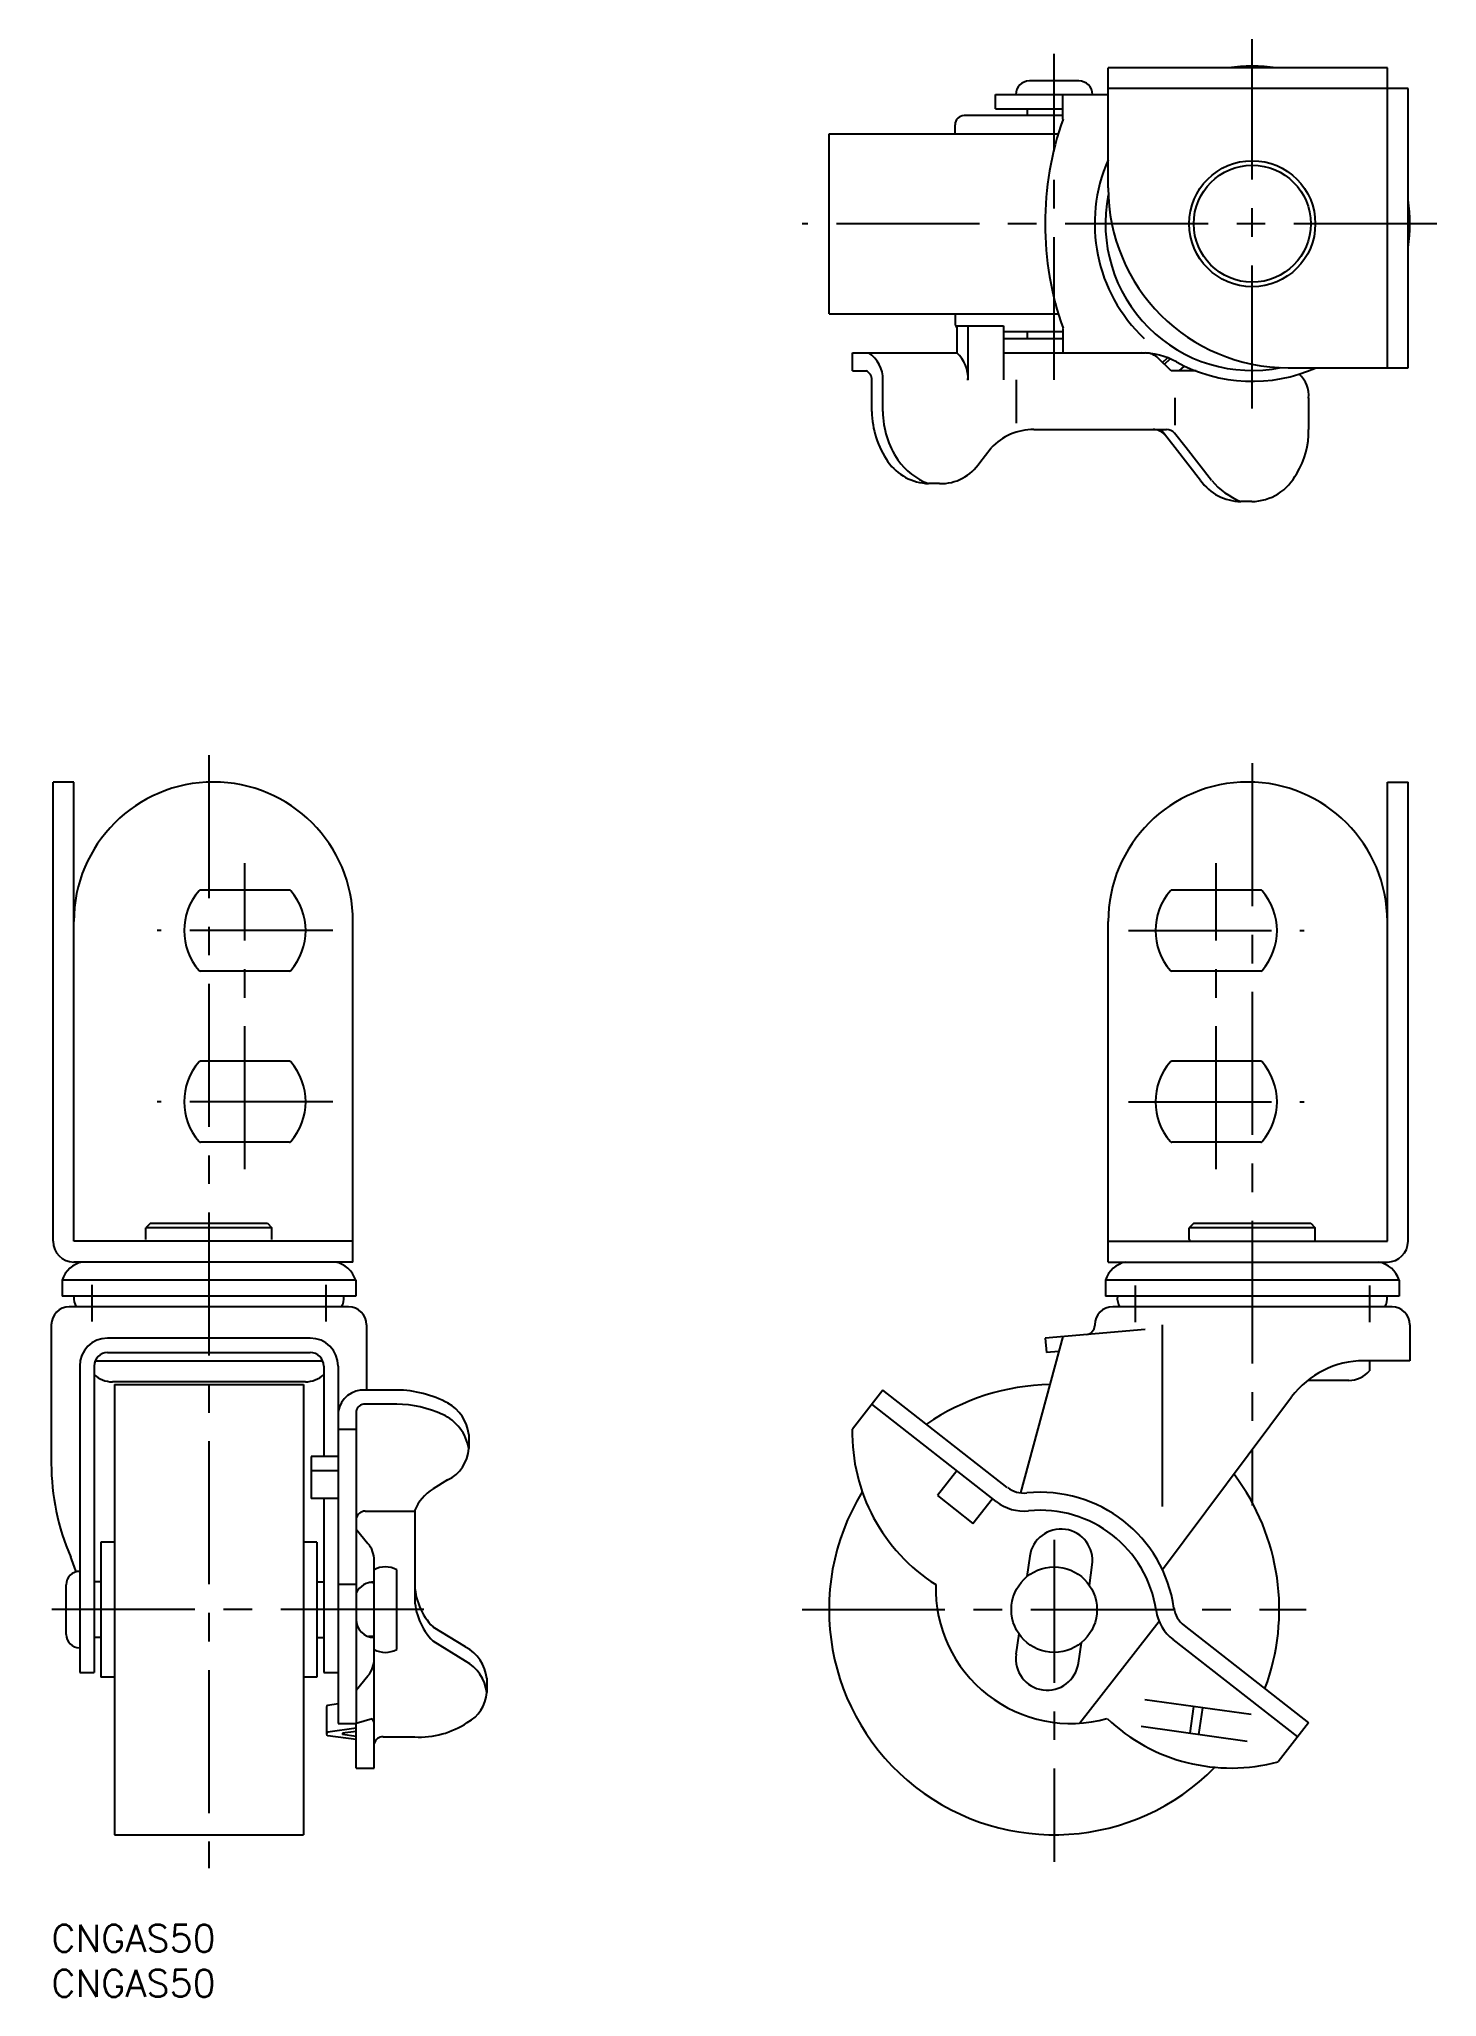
# Model space of a CAD drawing. Extents: x -1 to 154, y -8 to 209.
import ezdxf

# ---------------------------------------------------------------- set-up
doc = ezdxf.new("R2010")
doc.units = 0
doc.header["$LTSCALE"] = 0.5
doc.linetypes.add('CENTER', pattern=[50.8, 31.75, -6.35, 6.35, -6.35])
for name, color, linetype in [('MSM_CENTER', 1, 'CENTER'), ('MSM_CONTINUOUS', 7, 'CONTINUOUS'), ('MSM_PART_NUMBER', 7, 'CONTINUOUS')]:
    doc.layers.add(name, color=color, linetype=linetype)
doc.styles.get("Standard").update_dxf_attribs({"font": 'txt.shx', "height": 3, "bigfont": 'bigfont.shx'})

# ---------------------------------------------------------------- blocks, each defined once
blk = doc.blocks.new('*U3')
at = {"layer": 'MSM_PART_NUMBER'}
blk.add_text('CNGAS50', height=3, dxfattribs=at).set_placement((0, -3))
blk = doc.blocks.new('*U4')
at = {"layer": 'MSM_PART_NUMBER'}
blk.add_text('CNGAS50', height=3, dxfattribs=at).set_placement((0, -8))

msp = doc.modelspace()

# ---------------------------------------------------------------- linework, layer by layer
at = {"layer": 'MSM_CENTER'}
for p, q in [((133.36, 168.4), (133.36, 209.4)), ((111.36, 171.55), (111.36, 207.75)), ((153.86, 188.9), (83.36, 188.9)), ((17.5, 129.89), (17.5, 6.3)), ((133.36, 128.99), (133.36, 46.55)), ((21.5, 83.9), (21.5, 117.9)), ((129.36, 83.9), (129.36, 117.9)), ((31.25, 110.4), (11.75, 110.4)), ((119.61, 110.4), (139.11, 110.4)), ((31.25, 91.4), (11.75, 91.4)), ((119.61, 91.4), (139.11, 91.4)), ((4.5, 71.05), (4.5, 66.98)), ((30.5, 71.05), (30.5, 66.98)), ((120.36, 71), (120.36, 66.93)), ((146.36, 71), (146.36, 66.93)), ((111.36, 42.75), (111.36, 7)), ((41.35, 35), (-1.35, 35)), ((83.36, 35), (139.36, 35))]:
    msp.add_line(p, q, dxfattribs=at)
at = {"layer": 'MSM_CONTINUOUS'}
for p, q in [((114.11, 204.75), (108.61, 204.75)), ((148.36, 206.2), (117.36, 206.2)), ((117.36, 192.9), (117.36, 206.2)), ((148.36, 172.9), (148.36, 206.2)), ((104.86, 203.25), (117.36, 203.25)), ((104.86, 201.65), (104.86, 203.25)), ((112.34, 200.51), (112.34, 203.25)), ((150.66, 203.9), (117.36, 203.9)), ((150.66, 172.9), (150.66, 203.9)), ((112.34, 200.9), (101.36, 200.9)), ((104.86, 201.65), (112.34, 201.65)), ((108.36, 201.65), (108.36, 200.9)), ((86.36, 198.9), (111.82, 198.9)), ((86.36, 178.9), (86.36, 198.9)), ((100.36, 198.9), (100.36, 199.9)), ((86.36, 178.9), (111.82, 178.9)), ((100.36, 178.9), (100.36, 177.9)), ((100.56, 177.55), (100.56, 174.55)), ((100.56, 177.55), (105.73, 177.55)), ((101.79, 177.55), (101.79, 171.55)), ((105.73, 177.55), (105.73, 171.55)), ((112.34, 176.9), (105.73, 176.9)), ((105.73, 176.15), (112.34, 176.15)), ((108.36, 176.9), (108.36, 176.15)), ((112.34, 177.28), (112.34, 174.55)), ((88.95, 174.55), (100.56, 174.55)), ((88.95, 172.55), (88.95, 174.55)), ((105.73, 174.55), (121.51, 174.55)), ((124.37, 172.55), (122.91, 173.98)), ((123.41, 173.49), (123.96, 174.01)), ((88.95, 172.55), (90.49, 172.55)), ((123.61, 173.29), (124.25, 173.89)), ((127.12, 172.55), (124.37, 172.55)), ((125.24, 172.55), (125.82, 173.1)), ((137.36, 172.9), (150.66, 172.9)), ((91.1, 168.05), (91.1, 171.55)), ((92.33, 168.05), (92.33, 171.55)), ((107.16, 171.55), (107.16, 166.75)), ((124.78, 166.53), (124.78, 169.55)), ((139.61, 169.55), (139.61, 166.05)), ((109.1, 166.05), (123.85, 166.05)), ((124.78, 164), (123.2, 166.05)), ((126.01, 164), (124.71, 165.63)), ((103.09, 162.39), (104.36, 164)), ((127.62, 160.39), (124.78, 164)), ((128.85, 160.39), (126.01, 164)), ((98.64, 160.05), (97.41, 160.05)), ((133.31, 158.05), (132.08, 158.05)), ((0.2, 75.9), (0.2, 126.9)), ((2.5, 126.9), (0.2, 126.9)), ((2.5, 75.9), (2.5, 126.9)), ((148.36, 75.9), (148.36, 126.9)), ((148.36, 126.9), (150.66, 126.9)), ((150.66, 75.9), (150.66, 126.9)), ((26.44, 114.9), (16.56, 114.9)), ((134.3, 114.9), (124.42, 114.9)), ((33.5, 73.6), (33.5, 111.4)), ((117.36, 73.6), (117.36, 111.4)), ((26.44, 105.9), (16.56, 105.9)), ((134.3, 105.9), (124.42, 105.9)), ((26.44, 95.9), (16.56, 95.9)), ((134.3, 95.9), (124.42, 95.9)), ((26.44, 86.9), (16.56, 86.9)), ((134.3, 86.9), (124.42, 86.9)), ((11, 77.9), (10.5, 77.4)), ((24.5, 77.4), (10.5, 77.4)), ((10.5, 76.1), (10.5, 77.4)), ((11, 77.9), (24, 77.9)), ((24, 77.9), (24.5, 77.4)), ((24.5, 76.1), (24.5, 77.4)), ((126.86, 77.9), (126.36, 77.4)), ((140.36, 77.4), (126.36, 77.4)), ((126.36, 76.1), (126.36, 77.4)), ((126.86, 77.9), (139.86, 77.9)), ((139.86, 77.9), (140.36, 77.4)), ((140.36, 76.1), (140.36, 77.4)), ((33.5, 75.9), (2.5, 75.9)), ((117.36, 75.9), (148.36, 75.9)), ((33.5, 73.6), (2.5, 73.6)), ((117.36, 73.6), (148.36, 73.6)), ((33.8, 71.6), (1.2, 71.6)), ((1.2, 71.6), (1.2, 69.8)), ((33.8, 69.8), (1.2, 69.8)), ((33.8, 71.6), (33.8, 69.8)), ((149.66, 71.6), (117.06, 71.6)), ((117.06, 71.6), (117.06, 69.8)), ((149.66, 69.8), (117.06, 69.8)), ((149.66, 71.6), (149.66, 69.8)), ((33, 68.63), (2, 68.63)), ((148.88, 68.63), (117.86, 68.63)), ((0, 66.63), (0, 51.24)), ((35, 66.63), (35, 59.38)), ((112.34, 65.32), (107.62, 47.96)), ((121.48, 66.12), (110.36, 65.15)), ((115.86, 66.63), (115.86, 66.55)), ((123.34, 66.63), (123.34, 46.45)), ((150.86, 66.63), (150.86, 62.63)), ((28.75, 65.15), (6.25, 65.15)), ((6.25, 63.55), (28.75, 63.55)), ((110.36, 65.15), (110.5, 63.55)), ((111.88, 63.68), (110.5, 63.55)), ((3.15, 62.05), (3.15, 28)), ((4.75, 62.05), (4.75, 28)), ((4.86, 62.63), (30.14, 62.63)), ((30.25, 62.05), (30.25, 51.99)), ((31.85, 62.05), (31.85, 22.36)), ((150.86, 62.63), (145.74, 62.63)), ((146.36, 62.63), (146.36, 61.51)), ((28.22, 60.3), (6.78, 60.3)), ((7, 60), (7, 10)), ((7, 60), (28, 60)), ((28, 60), (28, 10)), ((38.35, 59.38), (34.85, 59.38)), ((92.33, 59.38), (88.95, 55.05)), ((106.16, 48.58), (92.33, 59.38)), ((144.08, 60.46), (139.52, 60.46)), ((33.85, 57.02), (33.85, 22.36)), ((38.35, 57.8), (34.85, 57.8)), ((104.93, 47), (91.1, 57.8)), ((137.72, 58.61), (123.39, 39.42)), ((31.85, 55.05), (33.85, 55.05)), ((46.35, 54.45), (46.35, 52.88)), ((28.85, 51.99), (28.85, 47.34)), ((31.85, 51.99), (28.85, 51.99)), ((31.85, 50.42), (28.85, 50.42)), ((100.56, 50.42), (98.4, 47.66)), ((44.01, 49.4), (42.4, 48.41)), ((31.85, 47.34), (28.85, 47.34)), ((30.25, 47.34), (30.25, 28)), ((34.85, 45.94), (40.35, 45.94)), ((40.35, 45.96), (40.35, 36.44)), ((98.4, 47.66), (102.34, 44.58)), ((102.34, 44.58), (104.5, 47.34)), ((33.85, 43.95), (35.16, 42.36)), ((5.5, 42.5), (5.5, 27.5)), ((7, 42.5), (5.5, 42.5)), ((29.5, 42.5), (28, 42.5)), ((29.5, 42.5), (29.5, 27.5)), ((35.85, 17.41), (35.85, 40.45)), ((38.35, 30.58), (38.35, 39.42)), ((108.66, 40.93), (108.34, 38.67)), ((115.27, 37.69), (115.59, 39.96)), ((1.65, 32.25), (1.65, 37.75)), ((5.5, 38.1), (4.75, 38.1)), ((29.5, 38.1), (30.25, 38.1)), ((33.85, 37.78), (31.85, 37.78)), ((35.65, 38), (35.29, 38)), ((46.01, 30.85), (42.4, 33.07)), ((123.02, 33.68), (114.2, 22.4)), ((125.78, 33.25), (139.61, 22.44)), ((5.5, 31.9), (4.75, 31.9)), ((29.5, 31.9), (30.25, 31.9)), ((35.65, 32), (35.23, 32)), ((46.01, 29.27), (42.4, 31.49)), ((107.44, 32.31), (107.12, 30.04)), ((114.06, 29.07), (114.38, 31.33)), ((124.55, 31.67), (138.38, 20.86)), ((3.15, 28), (4.75, 28)), ((7, 27.5), (5.5, 27.5)), ((29.5, 27.5), (28, 27.5)), ((30.25, 28), (31.85, 28)), ((33.85, 26.05), (35.16, 27.64)), ((48.35, 27.37), (48.35, 25.79)), ((30.55, 24.17), (30.55, 21.2)), ((31.85, 24.53), (30.72, 24.37)), ((133.22, 23.34), (121.43, 25)), ((126.83, 24.24), (126.41, 21.27)), ((127.82, 24.1), (127.4, 21.13)), ((33.85, 21.83), (30.72, 21.4)), ((31.85, 22.36), (33.85, 22.36)), ((33.85, 22.29), (33.75, 22.36)), ((33.85, 22.4), (35.62, 22.91)), ((33.85, 17.41), (33.85, 22.29)), ((132.8, 20.37), (121.01, 22.03)), ((139.61, 22.44), (136.23, 18.11)), ((33.85, 20.57), (30.72, 21)), ((33.85, 21.48), (32.35, 21.27)), ((32.35, 21.27), (32.35, 21.13)), ((33.85, 20.92), (32.35, 21.13)), ((36.85, 20.86), (40.35, 20.86)), ((33.85, 17.41), (35.85, 17.41)), ((7, 10), (28, 10))]:
    msp.add_line(p, q, dxfattribs=at)
for centre, radius in [((133.36, 188.9), 7), ((133.36, 188.9), 6.5), ((111.36, 35), 4.75)]:
    msp.add_circle(centre, radius, dxfattribs=at)
for centre, radius, start, end in [((108.61, 203.25), 1.5, 90, 180), ((114.11, 203.25), 1.5, 0, 90), ((133.36, 188.9), 17.5, 81.3294, 98.6706), ((101.36, 199.9), 1, 90, 180), ((145.36, 188.9), 35, 160.6176, 199.3824), ((133.36, 188.9), 17.5, 156.1045, 226.7668), ((133.36, 188.9), 16.3, 168.696, 281.304), ((137.36, 192.9), 20, 180, 270), ((133.36, 188.9), 17.5, 351.3294, 8.6706), ((101.36, 177.9), 1, 180, 217.0552), ((89.05, 171.73), 3.28, 356.8356, 59.1253), ((98.16, 171.81), 3.64, 355.8468, 48.7837), ((121.08, 166.55), 8, 61.2195, 90), ((121.51, 172.55), 2, 45.5963, 90), ((90.13, 171.64), 0.976, 354.6422, 68.5958), ((133.36, 188.9), 17.5, 241.2195, 293.8955), ((136.38, 169.8), 3.25, 355.4827, 47.4116), ((101.51, 168.32), 10.41, 181.5104, 214.1927), ((102.26, 168.17), 9.92, 180.7341, 213.672), ((109.1, 159.54), 6.51, 90, 136.7606), ((122.36, 164.35), 1.7, 37.6354, 90), ((123.85, 164.95), 1.1, 38.5546, 90), ((130.72, 165.83), 8.9, 328.4042, 1.3759), ((97.63, 165.87), 5.83, 215.6669, 267.7909), ((99.91, 166.82), 7.22, 215.0677, 249.7376), ((98.78, 165.19), 5.15, 268.438, 327.0189), ((133.19, 163.77), 5.73, 271.161, 332.9707), ((132.16, 163.62), 5.57, 215.4003, 269.1429), ((135.32, 165.9), 8.5, 220.4456, 247.576), ((18, 111.4), 15.5, 0, 180), ((132.86, 111.4), 15.5, 0, 180), ((21.5, 110.4), 6.75, 138.9674, 221.0326), ((16.56, 114.7), 0.2, 90, 138.9674), ((26.44, 114.7), 0.2, 41.0326, 90), ((21.5, 110.4), 6.75, 318.9674, 41.0326), ((129.36, 110.4), 6.75, 138.9674, 221.0326), ((124.42, 114.7), 0.2, 90, 138.9674), ((134.3, 114.7), 0.2, 41.0326, 90), ((129.36, 110.4), 6.75, 318.9674, 41.0326), ((16.56, 106.1), 0.2, 221.0326, 270), ((26.44, 106.1), 0.2, 270, 318.9674), ((124.42, 106.1), 0.2, 221.0326, 270), ((134.3, 106.1), 0.2, 270, 318.9674), ((21.5, 91.4), 6.75, 138.9674, 221.0326), ((16.56, 95.7), 0.2, 90, 138.9674), ((26.44, 95.7), 0.2, 41.0326, 90), ((21.5, 91.4), 6.75, 318.9674, 41.0326), ((129.36, 91.4), 6.75, 138.9674, 221.0326), ((124.42, 95.7), 0.2, 90, 138.9674), ((134.3, 95.7), 0.2, 41.0326, 90), ((129.36, 91.4), 6.75, 318.9674, 41.0326), ((16.56, 87.1), 0.2, 221.0326, 270), ((26.44, 87.1), 0.2, 270, 318.9674), ((124.42, 87.1), 0.2, 221.0326, 270), ((134.3, 87.1), 0.2, 270, 318.9674), ((126.56, 76.1), 0.2, 180, 270), ((140.16, 76.1), 0.2, 270, 0), ((2.5, 75.9), 2.3, 180, 270), ((148.36, 75.9), 2.3, 270, 0), ((4.05, 70.66), 3, 101.5188, 161.7483), ((30.95, 70.66), 3, 18.2517, 78.4812), ((119.91, 70.66), 3, 101.5188, 161.7483), ((146.81, 70.66), 3, 18.2517, 78.4812), ((4.5, 69.61), 1.99, 174.6523, 209.7503), ((30.5, 69.61), 1.99, 330.2497, 5.3477), ((120.36, 69.61), 1.99, 174.6523, 209.7503), ((146.36, 69.61), 1.99, 330.2497, 5.3477), ((2, 66.63), 2, 90, 180), ((33, 66.63), 2, 0, 90), ((117.86, 66.63), 2, 90, 180), ((148.86, 66.63), 2, 0, 90), ((114.86, 66.55), 1, 275, 0), ((6.25, 62.05), 3.1, 90, 180), ((6.25, 62.05), 1.5, 90, 180), ((28.75, 62.05), 3.1, 0, 90), ((28.75, 62.05), 1.5, 0, 90), ((6.78, 63.3), 3, 227.4214, 270), ((28.22, 63.3), 3, 270, 312.5786), ((145.74, 52.63), 10, 90, 143.2521), ((144.08, 63.46), 3, 270, 319.4584), ((34.67, 56.53), 2.86, 86.3345, 170.6856), ((38.27, 47.2), 12.18, 61.6644, 89.6113), ((111.36, 35), 25, 91.0621, 124.5424), ((34.77, 56.88), 0.925, 84.7616, 171.7154), ((38.21, 45.14), 12.67, 65.5779, 89.3632), ((41.36, 52.07), 5.06, 9.2421, 65.614), ((41.94, 54.02), 4.43, 5.6057, 61.5807), ((108.94, 54.65), 20, 178.8699, 237.5392), ((42.27, 53.1), 4.09, 295.1789, 356.9562), ((26.14, 51.24), 26.14, 180, 203.4561), ((45.05, 44.1), 5.06, 121.619, 158.3487), ((111.36, 35), 25, 148.4451, 315.5549), ((108.01, 50.94), 3, 232, 275.7617), ((109.82, 33.03), 15, 8.2383, 95.7617), ((111.36, 35), 25, 339.4576, 36.8152), ((34.87, 44.89), 1.05, 90.9548, 165.6324), ((108.01, 50.94), 5, 232, 275.7617), ((109.82, 33.03), 13, 8.2383, 95.7617), ((112.12, 40.45), 3.5, 352, 172), ((32.85, 40.45), 3, 0, 39.5584), ((3.15, 37.75), 1.5, 90, 180), ((-8.77, 36.08), 11.92, 15.1362, 23.5155), ((37.1, 37.25), 2.5, 60, 120), ((35.85, 35.81), 2.26, 90, 152.2162), ((35.65, 38.2), 0.2, 270, 319.1972), ((47.34, 38.02), 6.99, 180, 225.0275), ((113.2, 37.36), 15, 178.4253, 285.5747), ((47.34, 36.44), 6.99, 180, 225.0275), ((127.63, 35.61), 5, 188.2383, 232.1056), ((127.63, 35.61), 3, 188.2383, 232), ((35.85, 33.9), 2, 180.2249, 270), ((3.15, 32.25), 1.5, 180, 270), ((35.65, 31.8), 0.2, 30.0599, 90), ((37.1, 32.75), 2.5, 240, 300), ((43.9, 26.9), 4.47, 5.9385, 61.9264), ((32.85, 29.55), 3, 320.4416, 0), ((43.82, 25.27), 4.56, 6.5008, 61.3641), ((110.59, 29.55), 3.5, 172, 352), ((30.75, 24.17), 0.2, 97.9024, 180), ((44.39, 26), 3.96, 297.0834, 356.9779), ((34.88, 22.29), 0.969, 0, 40.3025), ((40.89, 30.33), 9.48, 266.7112, 304.0192), ((131.01, 37.41), 20, 226.4608, 285.1301), ((30.75, 21.2), 0.2, 97.9024, 262.0976), ((36.78, 19.91), 0.954, 85.5945, 166.271)]:
    msp.add_arc(centre, radius, start, end, dxfattribs=at)

# ---------------------------------------------------------------- block references
for name in ['*U3', '*U4']:
    msp.add_blockref(name, (0, 0), dxfattribs=at)

doc.saveas('drawing.dxf')
